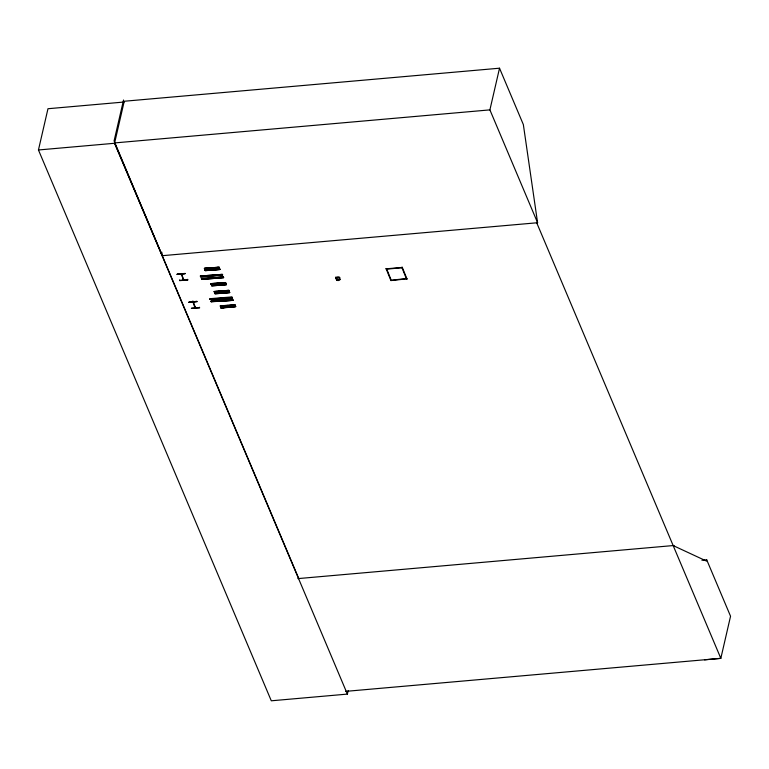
<?xml version="1.0" encoding="UTF-8"?>
<svg xmlns="http://www.w3.org/2000/svg" width="769" height="769" viewBox="0 0 769 769"><rect width="100%" height="100%" fill="white"/><g stroke="black" fill="none" stroke-linecap="round" stroke-linejoin="round"><path stroke-width="1.15" d="M179.542 280.32L187.761 279.964L179.677 280.647L179.619 279.983M199.479 307.571L191.356 308.292L199.584 307.927L199.517 307.273M348.184 690.658L347.386 694.099L271.294 700.799L38.45 149.974L47.976 108.727L124.069 102.027M123.54 100.008L114.091 140.919L162.288 255.693L537.598 222.731L489.901 109.88L499.523 68.201L124.242 101.248L114.543 143.274L347.386 694.099M185.242 273.418L177.168 274.091M183.435 280.003L181.148 273.524M181.426 273.504L183.762 279.935L183.272 278.916M181.561 273.62L181.282 274.773L181.013 274.129M181.215 274.696L181.657 274.322M183.551 278.897L183.541 279.445M187.703 279.31L187.761 279.935M188.934 302.284L197.066 301.39L188.982 302.063M193.202 302.313L192.827 302.092M195.086 306.879C196.21 312.925 189.136 290.096 195.537 307.946M195.374 306.86L194.961 307.446M335.524 277.465C344.185 274.081 337.937 286.068 335.63 277.301M336.764 280.06L340.311 279.589M407.137 278.82L390.921 280.589L386.038 268.506M406.551 278.532L391.229 280.224L386.624 268.785M406.465 278.878L401.86 267.449M407.051 279.166L402.168 267.083M701.934 560.265L706.721 559.842L706.442 561.053L673.163 545.577M177.101 274.341L185.194 273.649L177.11 274.446M181.032 274.187L181.561 274.754M183.301 279.887L183.195 279.407M219.107 267.468L204.381 268.371L205.285 270.323L219.915 269.467L205.285 270.64L205.102 270.034M204.467 268.458L219.098 267.189L219.886 269.15L205.015 269.948L219.636 268.833M204.487 268.362L204.66 269.054L219.28 267.891L219.098 267.189L204.381 268.371M222.289 274.37L200.344 276.042L200.594 276.677M200.344 276.042L222.376 274.36L222.645 274.841L200.757 277.071L200.574 276.609L222.626 274.994L200.507 276.475L222.443 274.744M201.286 278.407L223.356 276.638L223.577 277.359L201.526 278.974L201.699 279.435L223.625 277.676L223.443 277.224M225.692 282.925L211.081 283.992M225.452 282.502L226.355 284.713L211.725 285.876L226.336 284.703M210.985 284.001L225.711 283.127M225.615 282.886L210.831 283.617L225.538 282.54M226.317 284.501L226.173 284.021L211.475 285.251C212.388 287.289 210.398 281.973 211.11 284.299M226.307 284.463L211.562 285.462L226.201 284.328M214.167 291.528L215.08 293.787L229.7 292.624L228.874 290.346L214.167 291.528L228.893 290.346L229.066 291.047L214.33 291.912M228.941 290.74L214.272 291.797L229.037 290.826M215.06 293.47L229.662 292.403M229.422 291.932L214.887 293.191M210.062 298.833L210.293 299.41M210.312 299.256L232.267 297.978L210.158 299.276L232.209 297.661L231.988 296.93L209.927 298.699L210.11 299.16M211.1 301.64L233.209 300.343L211.033 301.506L232.94 299.304L210.994 301.16M233.199 300.343L211.235 301.775M220.492 306.245L235.122 305.38M220.953 307.542L221.136 308.129L235.737 306.658L234.939 304.697L220.232 305.879L221.145 308.138M221.107 307.927L235.583 306.273L220.943 307.504M221.126 307.821L235.641 306.668M704.539 659.85L720.832 658.341L730.55 616.229L706.721 559.842M489.901 109.88L114.619 142.928L298.766 578.538M38.45 149.974L114.543 143.274M385.961 268.842L402.091 267.429M386.547 269.131L401.783 267.795M297.882 578.615L674.038 545.49M345.55 691.379L720.832 658.341L536.685 222.731L537.569 222.654L523.353 124.588L499.523 68.201M204.487 268.641L219.252 267.574M219.742 269.073L205.256 270.419M205.275 270.621L219.896 269.458M223.375 277.09L201.459 278.849M201.68 279.378L223.606 277.667M211.456 285.193L226.086 284.078M215.07 293.777L229.681 292.614M210.081 299.103L232.027 297.411M234.978 305.014L220.482 306.35M220.866 307.456L235.583 306.273M336.774 280.003L335.544 277.417M232.796 299.391L210.869 301.073L211.11 301.669M197.008 301.746L188.934 302.419M233.459 304.812L234.257 306.773M227.393 290.471L228.191 292.422M224.048 282.559L224.846 284.52M217.608 267.314L218.406 269.275M227.095 305.322L227.893 307.283M221.03 290.97L221.828 292.931M217.685 283.059L218.483 285.02M211.244 267.814L212.042 269.775M225.615 305.437L226.413 307.398M216.204 283.184L217.002 285.145M219.54 291.095L220.347 293.047M209.754 267.939L210.552 269.9M224.298 305.553L225.096 307.504M214.887 283.29L215.685 285.251M218.233 291.201L219.03 293.162M208.437 268.045L209.235 270.006M222.808 305.668L223.606 307.629M216.743 291.316L217.54 293.277M213.398 283.405L214.195 285.366M206.957 268.16L207.755 270.121M221.818 305.745L222.616 307.706M215.753 291.393L216.55 293.354M212.407 283.492L213.205 285.453M205.967 268.237L206.765 270.198M161.759 252.136L162.288 255.693M235.016 305.11L220.338 305.86L220.52 306.562M336.668 277.782L337.11 279.272L338.61 279.512L339.427 278.743L338.745 277.734L336.668 277.782"/></g></svg>
